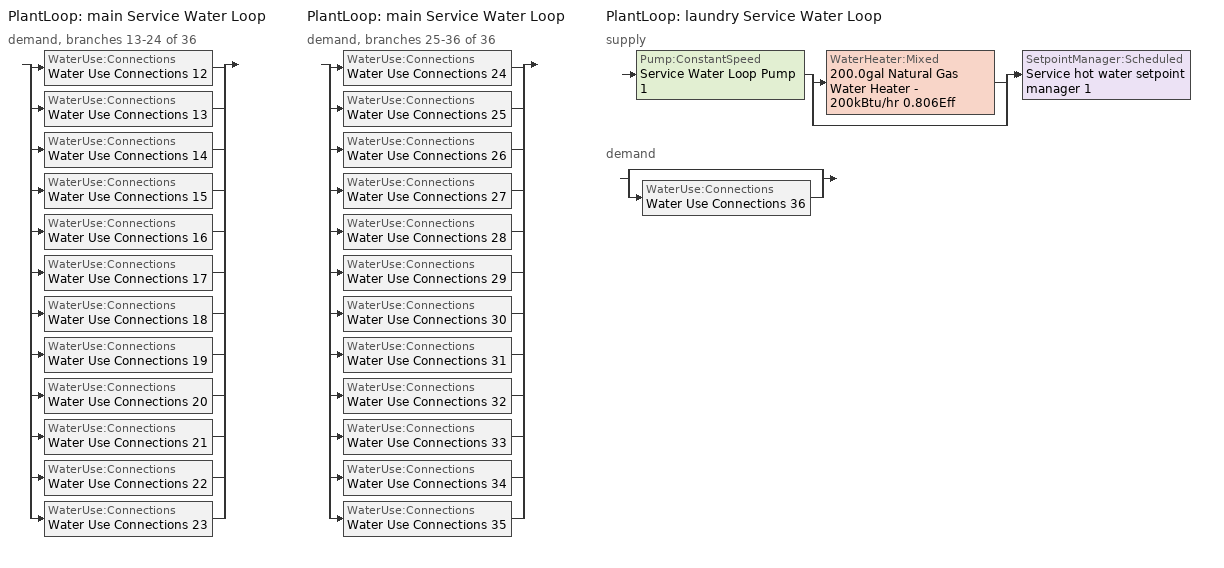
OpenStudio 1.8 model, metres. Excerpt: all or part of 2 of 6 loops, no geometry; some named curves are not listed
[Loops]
PlantLoop 'main Service Water Loop'
 demand, branches 13-24 of 36: split
  | WaterUse:Connections 'Water Use Connections 12'
  | WaterUse:Connections 'Water Use Connections 13'
  | WaterUse:Connections 'Water Use Connections 14'
  | WaterUse:Connections 'Water Use Connections 15'
  | WaterUse:Connections 'Water Use Connections 16'
  | WaterUse:Connections 'Water Use Connections 17'
  | WaterUse:Connections 'Water Use Connections 18'
  | WaterUse:Connections 'Water Use Connections 19'
  | WaterUse:Connections 'Water Use Connections 20'
  | WaterUse:Connections 'Water Use Connections 21'
  | WaterUse:Connections 'Water Use Connections 22'
  | WaterUse:Connections 'Water Use Connections 23'
PlantLoop 'main Service Water Loop'
 demand, branches 25-36 of 36: split
  | WaterUse:Connections 'Water Use Connections 24'
  | WaterUse:Connections 'Water Use Connections 25'
  | WaterUse:Connections 'Water Use Connections 26'
  | WaterUse:Connections 'Water Use Connections 27'
  | WaterUse:Connections 'Water Use Connections 28'
  | WaterUse:Connections 'Water Use Connections 29'
  | WaterUse:Connections 'Water Use Connections 30'
  | WaterUse:Connections 'Water Use Connections 31'
  | WaterUse:Connections 'Water Use Connections 32'
  | WaterUse:Connections 'Water Use Connections 33'
  | WaterUse:Connections 'Water Use Connections 34'
  | WaterUse:Connections 'Water Use Connections 35'
PlantLoop 'laundry Service Water Loop'
 supply: Pump:ConstantSpeed 'Service Water Loop Pump 1' > split
  | WaterHeater:Mixed '200.0gal Natural Gas Water Heater - 200kBtu/hr 0.806Eff'
  | bypass
  join > SetpointManager:Scheduled 'Service hot water setpoint manager 1'
 demand: split
  | bypass
  | WaterUse:Connections 'Water Use Connections 36'
[Coil:Cooling:DX:SingleSpeed] Availability Schedule=Always On Discrete; Rated Sensible Heat Ratio=autosize; Rated COP {W/W}=3; Rated Evaporator Fan Power Per Volume Flow Rate {W/(m3/s)}=773.3; Condenser Type=AirCooled; Evaporative Condenser Effectiveness=0; Evaporative Condenser Air Flow Rate {m3/s}=Autosize; Evaporative Condenser Pump Rated Power Consumption {W}=Autosize; Crankcase Heater Capacity {W}=0; Maximum Outdoor Dry-Bulb Temperature for Crankcase Heater Operation {C}=0; Basin Heater Capacity {W/K}=0; Basin Heater Setpoint Temperature {C}=10
Name | Rated Total Cooling Capacity {W} | Rated Air Flow Rate {m3/s} | Total Cooling Capacity Function of Temperature Curve | Total Cooling Capacity Function of Flow Fraction Curve | Energy Input Ratio Function of Temperature Curve | Energy Input Ratio Function of Flow Fraction Curve | Part Load Fraction Correlation Curve
GuestRoom202_205 ZN PTAC 1spd DX AC Clg Coil | autosize | autosize | PSZ-Fine Storage DX Coil Cap-FT 13 | DX Coil Cap-FF 13 | PSZ-AC DX Coil EIR-FT 13 | Split DX Coil EIR-FF 13 | HPACCOOLPLFFPLR 13
GuestRoom206_208 ZN PTAC 1spd DX AC Clg Coil | autosize | autosize | PSZ-Fine Storage DX Coil Cap-FT 14 | DX Coil Cap-FF 14 | PSZ-AC DX Coil EIR-FT 14 | Split DX Coil EIR-FF 14 | HPACCOOLPLFFPLR 14
GuestRoom209_212 ZN PTAC 1spd DX AC Clg Coil | autosize | autosize | PSZ-Fine Storage DX Coil Cap-FT 15 | DX Coil Cap-FF 15 | PSZ-AC DX Coil EIR-FT 15 | Split DX Coil EIR-FF 15 | HPACCOOLPLFFPLR 15
GuestRoom213 ZN PTAC 1spd DX AC Clg Coil | autosize | autosize | PSZ-Fine Storage DX Coil Cap-FT 16 | DX Coil Cap-FF 16 | PSZ-AC DX Coil EIR-FT 16 | Split DX Coil EIR-FF 16 | HPACCOOLPLFFPLR 16
GuestRoom214 ZN PTAC 1spd DX AC Clg Coil | autosize | autosize | PSZ-Fine Storage DX Coil Cap-FT 17 | DX Coil Cap-FF 17 | PSZ-AC DX Coil EIR-FT 17 | Split DX Coil EIR-FF 17 | HPACCOOLPLFFPLR 17
GuestRoom215_218 ZN PTAC 1spd DX AC Clg Coil | autosize | autosize | PSZ-Fine Storage DX Coil Cap-FT 18 | DX Coil Cap-FF 18 | PSZ-AC DX Coil EIR-FT 18 | Split DX Coil EIR-FF 18 | HPACCOOLPLFFPLR 18
GuestRoom219 ZN PTAC 1spd DX AC Clg Coil | autosize | autosize | PSZ-Fine Storage DX Coil Cap-FT 19 | DX Coil Cap-FF 19 | PSZ-AC DX Coil EIR-FT 19 | Split DX Coil EIR-FF 19 | HPACCOOLPLFFPLR 19
GuestRoom220_223 ZN PTAC 1spd DX AC Clg Coil | autosize | autosize | PSZ-Fine Storage DX Coil Cap-FT 20 | DX Coil Cap-FF 20 | PSZ-AC DX Coil EIR-FT 20 | Split DX Coil EIR-FF 20 | HPACCOOLPLFFPLR 20
GuestRoom224 ZN PTAC 1spd DX AC Clg Coil | autosize | autosize | PSZ-Fine Storage DX Coil Cap-FT 21 | DX Coil Cap-FF 21 | PSZ-AC DX Coil EIR-FT 21 | Split DX Coil EIR-FF 21 | HPACCOOLPLFFPLR 21
GuestRoom301 ZN PTAC 1spd DX AC Clg Coil | autosize | autosize | PSZ-Fine Storage DX Coil Cap-FT 22 | DX Coil Cap-FF 22 | PSZ-AC DX Coil EIR-FT 22 | Split DX Coil EIR-FF 22 | HPACCOOLPLFFPLR 22
GuestRoom302_305 ZN PTAC 1spd DX AC Clg Coil | autosize | autosize | PSZ-Fine Storage DX Coil Cap-FT 23 | DX Coil Cap-FF 23 | PSZ-AC DX Coil EIR-FT 23 | Split DX Coil EIR-FF 23 | HPACCOOLPLFFPLR 23
GuestRoom306_308 ZN PTAC 1spd DX AC Clg Coil | autosize | autosize | PSZ-Fine Storage DX Coil Cap-FT 24 | DX Coil Cap-FF 24 | PSZ-AC DX Coil EIR-FT 24 | Split DX Coil EIR-FF 24 | HPACCOOLPLFFPLR 24
GuestRoom309_312 ZN PTAC 1spd DX AC Clg Coil | autosize | autosize | PSZ-Fine Storage DX Coil Cap-FT 25 | DX Coil Cap-FF 25 | PSZ-AC DX Coil EIR-FT 25 | Split DX Coil EIR-FF 25 | HPACCOOLPLFFPLR 25
GuestRoom313 ZN PTAC 1spd DX AC Clg Coil | autosize | autosize | PSZ-Fine Storage DX Coil Cap-FT 26 | DX Coil Cap-FF 26 | PSZ-AC DX Coil EIR-FT 26 | Split DX Coil EIR-FF 26 | HPACCOOLPLFFPLR 26
GuestRoom314 ZN PTAC 1spd DX AC Clg Coil | autosize | autosize | PSZ-Fine Storage DX Coil Cap-FT 27 | DX Coil Cap-FF 27 | PSZ-AC DX Coil EIR-FT 27 | Split DX Coil EIR-FF 27 | HPACCOOLPLFFPLR 27
GuestRoom315_318 ZN PTAC 1spd DX AC Clg Coil | autosize | autosize | PSZ-Fine Storage DX Coil Cap-FT 28 | DX Coil Cap-FF 28 | PSZ-AC DX Coil EIR-FT 28 | Split DX Coil EIR-FF 28 | HPACCOOLPLFFPLR 28
GuestRoom319 ZN PTAC 1spd DX AC Clg Coil | autosize | autosize | PSZ-Fine Storage DX Coil Cap-FT 29 | DX Coil Cap-FF 29 | PSZ-AC DX Coil EIR-FT 29 | Split DX Coil EIR-FF 29 | HPACCOOLPLFFPLR 29
GuestRoom320_323 ZN PTAC 1spd DX AC Clg Coil | autosize | autosize | PSZ-Fine Storage DX Coil Cap-FT 30 | DX Coil Cap-FF 30 | PSZ-AC DX Coil EIR-FT 30 | Split DX Coil EIR-FF 30 | HPACCOOLPLFFPLR 30
GuestRoom324 ZN PTAC 1spd DX AC Clg Coil | autosize | autosize | PSZ-Fine Storage DX Coil Cap-FT 31 | DX Coil Cap-FF 31 | PSZ-AC DX Coil EIR-FT 31 | Split DX Coil EIR-FF 31 | HPACCOOLPLFFPLR 31
GuestRoom401 ZN PTAC 1spd DX AC Clg Coil | autosize | autosize | PSZ-Fine Storage DX Coil Cap-FT 32 | DX Coil Cap-FF 32 | PSZ-AC DX Coil EIR-FT 32 | Split DX Coil EIR-FF 32 | HPACCOOLPLFFPLR 32
GuestRoom402_405 ZN PTAC 1spd DX AC Clg Coil | autosize | autosize | PSZ-Fine Storage DX Coil Cap-FT 33 | DX Coil Cap-FF 33 | PSZ-AC DX Coil EIR-FT 33 | Split DX Coil EIR-FF 33 | HPACCOOLPLFFPLR 33
GuestRoom406_408 ZN PTAC 1spd DX AC Clg Coil | autosize | autosize | PSZ-Fine Storage DX Coil Cap-FT 34 | DX Coil Cap-FF 34 | PSZ-AC DX Coil EIR-FT 34 | Split DX Coil EIR-FF 34 | HPACCOOLPLFFPLR 34
GuestRoom409_412 ZN PTAC 1spd DX AC Clg Coil | autosize | autosize | PSZ-Fine Storage DX Coil Cap-FT 35 | DX Coil Cap-FF 35 | PSZ-AC DX Coil EIR-FT 35 | Split DX Coil EIR-FF 35 | HPACCOOLPLFFPLR 35
GuestRoom413 ZN PTAC 1spd DX AC Clg Coil | autosize | autosize | PSZ-Fine Storage DX Coil Cap-FT 36 | DX Coil Cap-FF 36 | PSZ-AC DX Coil EIR-FT 36 | Split DX Coil EIR-FF 36 | HPACCOOLPLFFPLR 36
GuestRoom414 ZN PTAC 1spd DX AC Clg Coil | autosize | autosize | PSZ-Fine Storage DX Coil Cap-FT 37 | DX Coil Cap-FF 37 | PSZ-AC DX Coil EIR-FT 37 | Split DX Coil EIR-FF 37 | HPACCOOLPLFFPLR 37
GuestRoom415_418 ZN PTAC 1spd DX AC Clg Coil | autosize | autosize | PSZ-Fine Storage DX Coil Cap-FT 38 | DX Coil Cap-FF 38 | PSZ-AC DX Coil EIR-FT 38 | Split DX Coil EIR-FF 38 | HPACCOOLPLFFPLR 38
GuestRoom419 ZN PTAC 1spd DX AC Clg Coil | autosize | autosize | PSZ-Fine Storage DX Coil Cap-FT 39 | DX Coil Cap-FF 39 | PSZ-AC DX Coil EIR-FT 39 | Split DX Coil EIR-FF 39 | HPACCOOLPLFFPLR 39
GuestRoom420_423 ZN PTAC 1spd DX AC Clg Coil | autosize | autosize | PSZ-Fine Storage DX Coil Cap-FT 40 | DX Coil Cap-FF 40 | PSZ-AC DX Coil EIR-FT 40 | Split DX Coil EIR-FF 40 | HPACCOOLPLFFPLR 40
GuestRoom424 ZN PTAC 1spd DX AC Clg Coil | autosize | autosize | PSZ-Fine Storage DX Coil Cap-FT 41 | DX Coil Cap-FF 41 | PSZ-AC DX Coil EIR-FT 41 | Split DX Coil EIR-FF 41 | HPACCOOLPLFFPLR 41
CorridorFlr1 ZN PTAC 1spd DX AC Clg Coil | 2638 | 0.13 | PSZ-Fine Storage DX Coil Cap-FT | DX Coil Cap-FF | PSZ-AC DX Coil EIR-FT | Split DX Coil EIR-FF | HPACCOOLPLFFPLR
CorridorFlr2 ZN PTAC 1spd DX AC Clg Coil | autosize | autosize | PSZ-Fine Storage DX Coil Cap-FT 1 | DX Coil Cap-FF 1 | PSZ-AC DX Coil EIR-FT 1 | Split DX Coil EIR-FF 1 | HPACCOOLPLFFPLR 1
CorridorFlr3 ZN PTAC 1spd DX AC Clg Coil | autosize | autosize | PSZ-Fine Storage DX Coil Cap-FT 2 | DX Coil Cap-FF 2 | PSZ-AC DX Coil EIR-FT 2 | Split DX Coil EIR-FF 2 | HPACCOOLPLFFPLR 2
CorridorFlr4 ZN PTAC 1spd DX AC Clg Coil | autosize | autosize | PSZ-Fine Storage DX Coil Cap-FT 3 | DX Coil Cap-FF 3 | PSZ-AC DX Coil EIR-FT 3 | Split DX Coil EIR-FF 3 | HPACCOOLPLFFPLR 3
[PlantLoop]
laundry Service Water Loop: Maximum Loop Temperature {C}=60; Minimum Loop Temperature {C}=10; Plant Loop Volume {m3}=Autocalculate
[Sizing:Plant]
laundry Service Water Loop: Loop Type=Heating; Design Loop Exit Temperature {C}=60; Loop Design Temperature Difference {deltaC}=5; Sizing Option=NonCoincident; Zone Timesteps in Averaging Window=1; Coincident Sizing Factor Mode=None
[SetpointManager:Scheduled]
Service hot water setpoint manager 1: Control Variable=Temperature; Schedule=Service Water Loop Temp - 140.0F 1
[Pump:ConstantSpeed]
Service Water Loop Pump 1: Rated Flow Rate {m3/s}=autosize; Rated Pump Head {Pa}=0.001; Rated Power Consumption {W}=autosize; Motor Efficiency=0.3; Fraction of Motor Inefficiencies to Fluid Stream=0; Pump Control Type=Intermittent
[WaterHeater:Mixed]
200.0gal Natural Gas Water Heater - 200kBtu/hr 0.806Eff: Tank Volume {m3}=0.757082; Setpoint Temperature Schedule=Service Water Loop Temp - 140.0F 1; Deadband Temperature Difference {deltaC}=2; Maximum Temperature Limit {C}=82.2222; Heater Control Type=Cycle; Heater Maximum Capacity {W}=58614.2; Heater Fuel Type=NaturalGas; Heater Thermal Efficiency=0.805778; Off Cycle Parasitic Fuel Consumption Rate {W}=19.9992; Off Cycle Parasitic Fuel Type=NaturalGas; Off Cycle Parasitic Heat Fraction to Tank=0.8; On Cycle Parasitic Fuel Consumption Rate {W}=19.9992; On Cycle Parasitic Fuel Type=NaturalGas; On Cycle Parasitic Heat Fraction to Tank=0; Ambient Temperature Indicator=Schedule; Ambient Temperature Schedule=Water Heater Ambient Temp Schedule - 70F 1; Off Cycle Loss Coefficient to Ambient Temperature {W/K}=8.70878; On Cycle Loss Coefficient to Ambient Temperature {W/K}=8.70878; Use Side Effectiveness=1; Source Side Effectiveness=1; Use Side Design Flow Rate {m3/s}=autosize; Source Side Design Flow Rate {m3/s}=autosize; Indirect Water Heating Recovery Time {hr}=1.5
[WaterUse:Connections]
Name | Water Use Equipment Name 1
Water Use Connections 12 | Guestroom309_312 Service Water Use 0.15gal/min
Water Use Connections 13 | Guestroom314 Service Water Use 0.04gal/min
Water Use Connections 14 | Guestroom315_318 Service Water Use 0.15gal/min
Water Use Connections 15 | Guestroom320_323 Service Water Use 0.15gal/min
Water Use Connections 16 | Guestroom101 Service Water Use 0.04gal/min
Water Use Connections 17 | Guestroom102 Service Water Use 0.04gal/min
Water Use Connections 18 | Guestroom201 Service Water Use 0.04gal/min
Water Use Connections 19 | Guestroom215_218 Service Water Use 0.15gal/min
Water Use Connections 20 | Guestroom301 Service Water Use 0.04gal/min
Water Use Connections 21 | Guestroom302_305 Service Water Use 0.15gal/min
Water Use Connections 22 | Guestroom306_308 Service Water Use 0.12gal/min
Water Use Connections 23 | Guestroom313 Service Water Use 0.04gal/min
Water Use Connections 24 | Guestroom319 Service Water Use 0.04gal/min
Water Use Connections 25 | Guestroom324 Service Water Use 0.04gal/min
Water Use Connections 26 | Guestroom401 Service Water Use 0.04gal/min
Water Use Connections 27 | Guestroom409_412 Service Water Use 0.15gal/min
Water Use Connections 28 | Guestroom415_418 Service Water Use 0.15gal/min
Water Use Connections 29 | Guestroom419 Service Water Use 0.04gal/min
Water Use Connections 30 | Guestroom420_423 Service Water Use 0.15gal/min
Water Use Connections 31 | Guestroom424 Service Water Use 0.04gal/min
Water Use Connections 32 | Guestroom402_405 Service Water Use 0.15gal/min
Water Use Connections 33 | Guestroom406_408 Service Water Use 0.12gal/min
Water Use Connections 34 | Guestroom413 Service Water Use 0.04gal/min
Water Use Connections 35 | Guestroom414 Service Water Use 0.04gal/min
Water Use Connections 36 | Laundry Service Water Use 2.05gal/min
[WaterUse:Equipment:Definition]
Name | Peak Flow Rate {m3/s} | Target Temperature Schedule
Guestroom309_312 Service Water Use Def 0.15gal/min | 9.33801e-06 | Schedule Ruleset 14
Guestroom314 Service Water Use Def 0.04gal/min | 2.33434e-06 | Schedule Ruleset 15
Guestroom315_318 Service Water Use Def 0.15gal/min | 9.33735e-06 | Schedule Ruleset 16
Guestroom320_323 Service Water Use Def 0.15gal/min | 9.33735e-06 | Schedule Ruleset 17
Guestroom101 Service Water Use Def 0.04gal/min | 2.3345e-06 | Schedule Ruleset 18
Guestroom102 Service Water Use Def 0.04gal/min | 2.3345e-06 | Schedule Ruleset 19
Guestroom201 Service Water Use Def 0.04gal/min | 2.3345e-06 | Schedule Ruleset 20
Guestroom215_218 Service Water Use Def 0.15gal/min | 9.33735e-06 | Schedule Ruleset 21
Guestroom301 Service Water Use Def 0.04gal/min | 2.3345e-06 | Schedule Ruleset 22
Guestroom302_305 Service Water Use Def 0.15gal/min | 9.33801e-06 | Schedule Ruleset 23
Guestroom306_308 Service Water Use Def 0.12gal/min | 7.54224e-06 | Schedule Ruleset 24
Guestroom313 Service Water Use Def 0.04gal/min | 2.3345e-06 | Schedule Ruleset 25
Guestroom319 Service Water Use Def 0.04gal/min | 2.33434e-06 | Schedule Ruleset 26
Guestroom324 Service Water Use Def 0.04gal/min | 2.33434e-06 | Schedule Ruleset 27
Guestroom401 Service Water Use Def 0.04gal/min | 2.3345e-06 | Schedule Ruleset 28
Guestroom409_412 Service Water Use Def 0.15gal/min | 9.33801e-06 | Schedule Ruleset 29
Guestroom415_418 Service Water Use Def 0.15gal/min | 9.33735e-06 | Schedule Ruleset 30
Guestroom419 Service Water Use Def 0.04gal/min | 2.33434e-06 | Schedule Ruleset 31
Guestroom420_423 Service Water Use Def 0.15gal/min | 9.33735e-06 | Schedule Ruleset 32
Guestroom424 Service Water Use Def 0.04gal/min | 2.33434e-06 | Schedule Ruleset 33
Guestroom402_405 Service Water Use Def 0.15gal/min | 9.33801e-06 | Schedule Ruleset 34
Guestroom406_408 Service Water Use Def 0.12gal/min | 7.54224e-06 | Schedule Ruleset 35
Guestroom413 Service Water Use Def 0.04gal/min | 2.3345e-06 | Schedule Ruleset 36
Guestroom414 Service Water Use Def 0.04gal/min | 2.33434e-06 | Schedule Ruleset 37
Laundry Service Water Use Def 2.05gal/min | 0.000129335 | Schedule Ruleset 40
[WaterUse:Equipment]
Name | Water Use Equipment Definition | Flow Rate Fraction Schedule
Guestroom309_312 Service Water Use 0.15gal/min | Guestroom309_312 Service Water Use Def 0.15gal/min | HotelSmall GuestRoom_SHW_Sch
Guestroom314 Service Water Use 0.04gal/min | Guestroom314 Service Water Use Def 0.04gal/min | HotelSmall GuestRoom_SHW_Sch
Guestroom315_318 Service Water Use 0.15gal/min | Guestroom315_318 Service Water Use Def 0.15gal/min | HotelSmall GuestRoom_SHW_Sch
Guestroom320_323 Service Water Use 0.15gal/min | Guestroom320_323 Service Water Use Def 0.15gal/min | HotelSmall GuestRoom_SHW_Sch
Guestroom101 Service Water Use 0.04gal/min | Guestroom101 Service Water Use Def 0.04gal/min | HotelSmall AlwaysOff
Guestroom102 Service Water Use 0.04gal/min | Guestroom102 Service Water Use Def 0.04gal/min | HotelSmall AlwaysOff
Guestroom201 Service Water Use 0.04gal/min | Guestroom201 Service Water Use Def 0.04gal/min | HotelSmall AlwaysOff
Guestroom215_218 Service Water Use 0.15gal/min | Guestroom215_218 Service Water Use Def 0.15gal/min | HotelSmall AlwaysOff
Guestroom301 Service Water Use 0.04gal/min | Guestroom301 Service Water Use Def 0.04gal/min | HotelSmall AlwaysOff
Guestroom302_305 Service Water Use 0.15gal/min | Guestroom302_305 Service Water Use Def 0.15gal/min | HotelSmall AlwaysOff
Guestroom306_308 Service Water Use 0.12gal/min | Guestroom306_308 Service Water Use Def 0.12gal/min | HotelSmall AlwaysOff
Guestroom313 Service Water Use 0.04gal/min | Guestroom313 Service Water Use Def 0.04gal/min | HotelSmall AlwaysOff
Guestroom319 Service Water Use 0.04gal/min | Guestroom319 Service Water Use Def 0.04gal/min | HotelSmall AlwaysOff
Guestroom324 Service Water Use 0.04gal/min | Guestroom324 Service Water Use Def 0.04gal/min | HotelSmall AlwaysOff
Guestroom401 Service Water Use 0.04gal/min | Guestroom401 Service Water Use Def 0.04gal/min | HotelSmall GuestRoom_SHW_Sch
Guestroom409_412 Service Water Use 0.15gal/min | Guestroom409_412 Service Water Use Def 0.15gal/min | HotelSmall GuestRoom_SHW_Sch
Guestroom415_418 Service Water Use 0.15gal/min | Guestroom415_418 Service Water Use Def 0.15gal/min | HotelSmall GuestRoom_SHW_Sch
Guestroom419 Service Water Use 0.04gal/min | Guestroom419 Service Water Use Def 0.04gal/min | HotelSmall GuestRoom_SHW_Sch
Guestroom420_423 Service Water Use 0.15gal/min | Guestroom420_423 Service Water Use Def 0.15gal/min | HotelSmall GuestRoom_SHW_Sch
Guestroom424 Service Water Use 0.04gal/min | Guestroom424 Service Water Use Def 0.04gal/min | HotelSmall GuestRoom_SHW_Sch
Guestroom402_405 Service Water Use 0.15gal/min | Guestroom402_405 Service Water Use Def 0.15gal/min | HotelSmall AlwaysOff
Guestroom406_408 Service Water Use 0.12gal/min | Guestroom406_408 Service Water Use Def 0.12gal/min | HotelSmall AlwaysOff
Guestroom413 Service Water Use 0.04gal/min | Guestroom413 Service Water Use Def 0.04gal/min | HotelSmall AlwaysOff
Guestroom414 Service Water Use 0.04gal/min | Guestroom414 Service Water Use Def 0.04gal/min | HotelSmall AlwaysOff
Laundry Service Water Use 2.05gal/min | Laundry Service Water Use Def 2.05gal/min | HotelSmall LaundryRoom_SHW_Sch
[Schedule:Ruleset]
HotelSmall AlwaysOff: Default Day Schedule=HotelSmall AlwaysOff Default; Summer Design Day Schedule=HotelSmall AlwaysOff Summer Design Day; Winter Design Day Schedule=HotelSmall AlwaysOff Winter Design Day
HotelSmall GuestRoom_SHW_Sch: Default Day Schedule=HotelSmall GuestRoom_SHW_Sch Default; Summer Design Day Schedule=HotelSmall GuestRoom_SHW_Sch Summer Design Day; Winter Design Day Schedule=HotelSmall GuestRoom_SHW_Sch Winter Design Day
Schedule Ruleset 14: Default Day Schedule=Schedule Day 100
Schedule Ruleset 15: Default Day Schedule=Schedule Day 101
Schedule Ruleset 16: Default Day Schedule=Schedule Day 102
Schedule Ruleset 17: Default Day Schedule=Schedule Day 103
Schedule Ruleset 18: Default Day Schedule=Schedule Day 104
Schedule Ruleset 19: Default Day Schedule=Schedule Day 105
Schedule Ruleset 20: Default Day Schedule=Schedule Day 106
Schedule Ruleset 21: Default Day Schedule=Schedule Day 107
Schedule Ruleset 22: Default Day Schedule=Schedule Day 108
Schedule Ruleset 23: Default Day Schedule=Schedule Day 109
Schedule Ruleset 24: Default Day Schedule=Schedule Day 110
Schedule Ruleset 25: Default Day Schedule=Schedule Day 111
Schedule Ruleset 26: Default Day Schedule=Schedule Day 112
Schedule Ruleset 27: Default Day Schedule=Schedule Day 113
Schedule Ruleset 28: Default Day Schedule=Schedule Day 114
Schedule Ruleset 29: Default Day Schedule=Schedule Day 115
Schedule Ruleset 30: Default Day Schedule=Schedule Day 116
Schedule Ruleset 31: Default Day Schedule=Schedule Day 117
Schedule Ruleset 32: Default Day Schedule=Schedule Day 118
Schedule Ruleset 33: Default Day Schedule=Schedule Day 119
Schedule Ruleset 34: Default Day Schedule=Schedule Day 120
Schedule Ruleset 35: Default Day Schedule=Schedule Day 121
Schedule Ruleset 36: Default Day Schedule=Schedule Day 122
Schedule Ruleset 37: Default Day Schedule=Schedule Day 123
Service Water Loop Temp - 140.0F 1: Default Day Schedule=Service Water Loop Temp - 140.0F Default 1
Water Heater Ambient Temp Schedule - 70F 1: Default Day Schedule=Water Heater Ambient Temp Schedule - 70F Default 1
Schedule Ruleset 40: Default Day Schedule=Schedule Day 126
HotelSmall LaundryRoom_SHW_Sch: Default Day Schedule=HotelSmall LaundryRoom_SHW_Sch Default; Summer Design Day Schedule=HotelSmall LaundryRoom_SHW_Sch Summer Design Day; Winter Design Day Schedule=HotelSmall LaundryRoom_SHW_Sch Winter Design Day
[Schedule:Day]
HotelSmall AlwaysOff Default; HotelSmall AlwaysOff Winter Design Day; HotelSmall AlwaysOff Summer Design Day: 24, 0, 0
HotelSmall GuestRoom_SHW_Sch Default; HotelSmall GuestRoom_SHW_Sch Winter Design Day; HotelSmall GuestRoom_SHW_Sch Summer Design Day: 1, 0, 0.2, 4, 0, 0.15, 5, 0, 0.2, 6, 0, 0.25, 7, 0, 0.35, 8, 0, 0.6, 9, 0, 0.8, 10, 0, 0.55, 11, 0, 0.4, 12, 0, 0.3, 17, 0, 0.2, 18, 0, 0.25, 19, 0, 0.3, 22, 0, 0.4, 23, 0, 0.6, 24, 0, 0.35
HotelSmall GuestRoom_SHW_Sch Summer Design Day 1: 1, 0, 0.2, 4, 0, 0.15, 5, 0, 0.2, 6, 0, 0.35, 7, 0, 0.6, 8, 0, 0.8, 9, 0, 0.55, 10, 0, 0.4, 11, 0, 0.3, 17, 0, 0.2, 18, 0, 0.3, 19, 0, 0.55, 21, 0, 0.4, 22, 0, 0.6, 23, 0, 0.45, 24, 0, 0.25
Schedule Day 100; Schedule Day 101; Schedule Day 102; Schedule Day 103; Schedule Day 104; Schedule Day 105; Schedule Day 106; Schedule Day 107; Schedule Day 108; Schedule Day 109; Schedule Day 110; Schedule Day 111; Schedule Day 112; Schedule Day 113; Schedule Day 114; Schedule Day 115; Schedule Day 116; Schedule Day 117; Schedule Day 118; Schedule Day 119; Schedule Day 120; Schedule Day 121; Schedule Day 122; Schedule Day 123; Service Water Loop Temp - 140.0F Default 1: 24, 0, 60
Water Heater Ambient Temp Schedule - 70F Default 1: 24, 0, 21.1111
Schedule Day 126: 24, 0, 82.2222
HotelSmall LaundryRoom_SHW_Sch Default; HotelSmall LaundryRoom_SHW_Sch Winter Design Day; HotelSmall LaundryRoom_SHW_Sch Summer Design Day: 8, 0, 0, 16, 0, 1, 24, 0, 0
[Schedule:Rule]
Schedule Rule 13: Schedule Ruleset=HotelSmall GuestRoom_SHW_Sch; Rule Order=0; Day Schedule=HotelSmall GuestRoom_SHW_Sch Summer Design Day 1; Apply Monday=Yes; Apply Tuesday=Yes; Apply Wednesday=Yes; Apply Thursday=Yes; Apply Friday=Yes; Date Specification Type=DateRange; Start Month=1; Start Day=1; End Month=12; End Day=31
